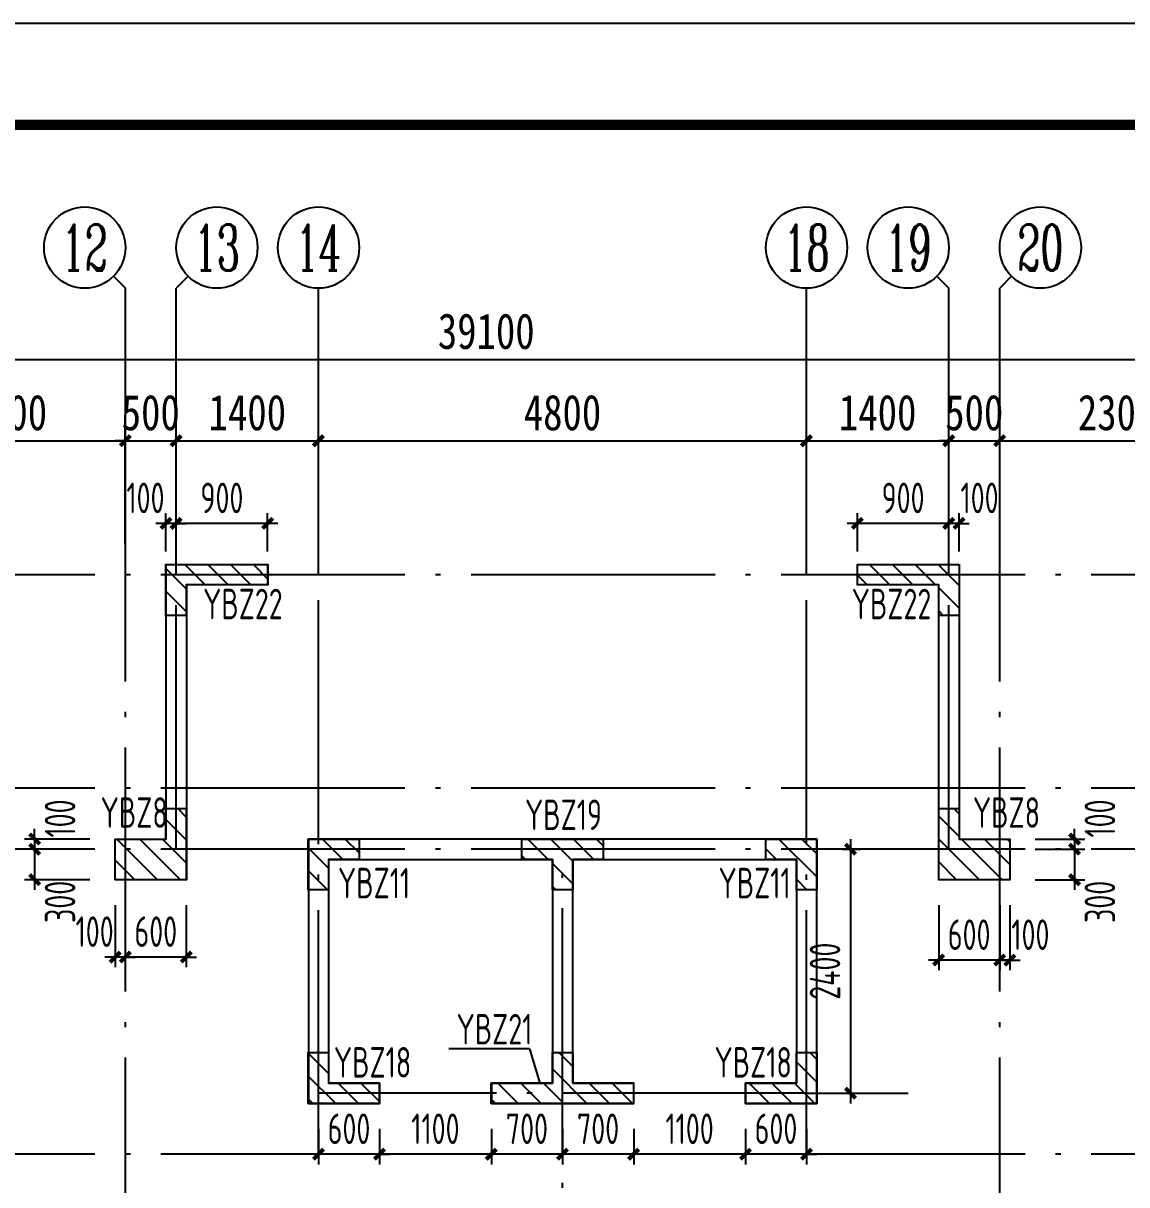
# Model space of a CAD drawing. Extents: x -144902 to 588294, y -160863 to 65494.
# Drawn here: x 2316 to 13170, y -27216 to -15791 of the extents above; entities that cross this region are included whole.
import ezdxf
from ezdxf.enums import TextEntityAlignment as Align

# ---------------------------------------------------------------- set-up
doc = ezdxf.new("R2010")
doc.units = 0
doc.header["$LTSCALE"] = 100
doc.linetypes.add('ACAD_ISO04W100', pattern=[30.5, 24, -3, 0.5, -3])
doc.layers.get('0').update_dxf_attribs({"linetype": 'CONTINUOUS'})
doc.layers.get('Defpoints').update_dxf_attribs({"linetype": 'CONTINUOUS'})
for name, color, linetype in [('1508', 2, 'CONTINUOUS'), ('AXIS', 3, 'CONTINUOUS'), ('AXIS_TEXT', 7, 'CONTINUOUS'), ('colu', 255, 'CONTINUOUS'), ('DIM', 3, 'CONTINUOUS'), ('DOTE', 253, 'ACAD_ISO04W100'), ('hatch1', 253, 'CONTINUOUS'), ('TEXT', 7, 'CONTINUOUS'), ('THIN', 7, 'CONTINUOUS'), ('tk', 7, 'CONTINUOUS'), ('砼墙', 3, 'CONTINUOUS')]:
    doc.layers.add(name, color=color, linetype=linetype)
doc.styles.add('_HZTXT', font='complex.shx', dxfattribs={"width": 0.7, "bigfont": 'tssdchn.shx'})
doc.styles.add('COMPLEX', font='COMPLEX')
doc.styles.add('DIM_FONT', font='SIMHEI.TTF', dxfattribs={"width": 0.8})
doc.styles.get("Standard").update_dxf_attribs({"font": 'tssdeng.shx', "width": 0.7, "bigfont": 'tssdchn.shx'})
doc.styles.add('TSSD_Dimension', font='Tssdeng.shx', dxfattribs={"width": 0.7, "bigfont": 'tssdchn.shx'})
doc.dimstyles.new('_TCH_ARCH&&100', dxfattribs={"dimtxt": 350, "dimasz": 100, "dimexe": 250, "dimexo": 300, "dimgap": 100, "dimtad": 1, "dimdec": 0, "dimzin": 0, "dimdsep": 46, "dimtxsty": 'DIM_FONT', "dimblk": 'ARCHTICK', "dimcen": 0.09, "dimclrt": 7, "dimazin": 2, "dimtfac": 1, "dimtdec": 0, "dimtix": 1, "dimtmove": 2, "dimatfit": 3, "dimfxl": 1, "dimtolj": 1, "dimtzin": 0, "dimarcsym": 0})
doc.dimstyles.new('TSSD_100_100', dxfattribs={"dimtxt": 300, "dimasz": 100, "dimexe": 100, "dimexo": 250, "dimgap": 100, "dimtad": 1, "dimdec": 0, "dimzin": 0, "dimdsep": 46, "dimtxsty": 'TSSD_Dimension', "dimblk": 'ARCHTICK', "dimcen": 0, "dimdle": 100, "dimclrt": 7, "dimadec": 0, "dimazin": 0, "dimtfac": 1, "dimtdec": 0, "dimtix": 1, "dimtmove": 2, "dimatfit": 3, "dimfxl": 1, "dimtolj": 1, "dimtzin": 0, "dimarcsym": 0})
pattern_1 = [(135, (18956.95, -13940.44), (112.2532, 112.2532), [])]

# ---------------------------------------------------------------- blocks, each defined once
blk = doc.blocks.new('A1tk')
at = {"layer": 'tk', "color": 5}
blk.add_lwpolyline([(0, 0), (0, 59400), (84100, 59400), (84100, 0)], close=True, dxfattribs=at)
at = {"layer": 'tk', "const_width": 100}
blk.add_lwpolyline([(2500, 1000), (83100, 1000), (83100, 58400), (2500, 58400)], close=True, dxfattribs=at)
blk = doc.blocks.new('_ArchTick')
at = {"color": 0, "linetype": 'ByBlock', "const_width": 0.4}
blk.add_lwpolyline([(-0.5, -0.5), (0.5, 0.5)], dxfattribs=at)
blk = doc.blocks.new('*D883')
at = {"layer": 'Defpoints', "color": 0}
for p in [(10120, -23915), (10120, -26315), (10452, -26315)]:
    blk.add_point(p, dxfattribs=at)
at = {"layer": 'DIM', "color": 0, "lineweight": -2}
for p, q in [((10452, -23815), (10452, -26415)), ((10370, -23915), (10552, -23915)), ((10370, -26315), (10552, -26315))]:
    blk.add_line(p, q, dxfattribs=at)
at = {"layer": 'DIM', "color": 0, "lineweight": -2, "xscale": 100, "yscale": 100, "zscale": 100}
for p, rotation in [((10452, -23915), 90), ((10452, -26315), 270)]:
    blk.add_blockref('_ArchTick', p, dxfattribs=dict(at, rotation=rotation))
at = {"layer": 'DIM', "color": 7, "insert": (10202, -25115), "char_height": 300, "attachment_point": 5, "rotation": 90, "style": 'TSSD_Dimension'}
blk.add_mtext('\\A1;2400', dxfattribs=at)
blk = doc.blocks.new('*D884')
at = {"layer": 'Defpoints', "color": 0}
for p in [(11920, -24215), (12020, -24215), (11920, -25006)]:
    blk.add_point(p, dxfattribs=at)
at = {"layer": 'DIM', "color": 0, "lineweight": -2}
for p, q in [((11920, -24465), (11920, -25106)), ((12020, -24465), (12020, -25106)), ((11920, -25006), (11820, -25006)), ((12020, -25006), (11920, -25006)), ((12020, -25006), (12120, -25006))]:
    blk.add_line(p, q, dxfattribs=at)
at = {"layer": 'DIM', "color": 0, "lineweight": -2, "xscale": 100, "yscale": 100, "zscale": 100}
blk.add_blockref('_ArchTick', (11920, -25006), dxfattribs=at)
at = {"layer": 'DIM', "color": 0, "lineweight": -2, "xscale": 100, "yscale": 100, "zscale": 100, "rotation": 180}
blk.add_blockref('_ArchTick', (12020, -25006), dxfattribs=at)
at = {"layer": 'DIM', "color": 7, "insert": (12222, -24756), "char_height": 300, "attachment_point": 5, "style": 'TSSD_Dimension'}
blk.add_mtext('\\A1;100', dxfattribs=at)
blk = doc.blocks.new('*D885')
at = {"layer": 'Defpoints', "color": 0}
for p in [(11320, -24215), (11920, -24215), (11320, -25006)]:
    blk.add_point(p, dxfattribs=at)
at = {"layer": 'DIM', "color": 0, "lineweight": -2}
for p, q in [((11320, -24465), (11320, -25106)), ((11920, -24465), (11920, -25106)), ((11320, -25006), (11220, -25006)), ((11920, -25006), (11320, -25006)), ((11920, -25006), (12020, -25006))]:
    blk.add_line(p, q, dxfattribs=at)
at = {"layer": 'DIM', "color": 0, "lineweight": -2, "xscale": 100, "yscale": 100, "zscale": 100}
blk.add_blockref('_ArchTick', (11320, -25006), dxfattribs=at)
at = {"layer": 'DIM', "color": 0, "lineweight": -2, "xscale": 100, "yscale": 100, "zscale": 100, "rotation": 180}
blk.add_blockref('_ArchTick', (11920, -25006), dxfattribs=at)
at = {"layer": 'DIM', "color": 7, "insert": (11620, -24756), "char_height": 300, "attachment_point": 5, "style": 'TSSD_Dimension'}
blk.add_mtext('\\A1;600', dxfattribs=at)
blk = doc.blocks.new('*D886')
at = {"layer": 'Defpoints', "color": 0}
for p in [(11420, -20710), (11420, -21236), (11520, -21236)]:
    blk.add_point(p, dxfattribs=at)
at = {"layer": 'DIM', "color": 0, "lineweight": -2}
for p, q in [((11420, -20986), (11420, -20610)), ((11520, -20986), (11520, -20610)), ((11420, -20710), (11320, -20710)), ((11520, -20710), (11420, -20710)), ((11520, -20710), (11620, -20710))]:
    blk.add_line(p, q, dxfattribs=at)
at = {"layer": 'DIM', "color": 0, "lineweight": -2, "xscale": 100, "yscale": 100, "zscale": 100}
blk.add_blockref('_ArchTick', (11420, -20710), dxfattribs=at)
at = {"layer": 'DIM', "color": 0, "lineweight": -2, "xscale": 100, "yscale": 100, "zscale": 100, "rotation": 180}
blk.add_blockref('_ArchTick', (11520, -20710), dxfattribs=at)
at = {"layer": 'DIM', "color": 7, "insert": (11722, -20460), "char_height": 300, "attachment_point": 5, "style": 'TSSD_Dimension'}
blk.add_mtext('\\A1;100', dxfattribs=at)
blk = doc.blocks.new('*D887')
at = {"layer": 'Defpoints', "color": 0}
for p in [(10520, -20710), (10520, -21236), (11420, -21236)]:
    blk.add_point(p, dxfattribs=at)
at = {"layer": 'DIM', "color": 0, "lineweight": -2}
for p, q in [((10520, -20986), (10520, -20610)), ((11420, -20986), (11420, -20610)), ((11520, -20710), (10420, -20710))]:
    blk.add_line(p, q, dxfattribs=at)
at = {"layer": 'DIM', "color": 0, "lineweight": -2, "xscale": 100, "yscale": 100, "zscale": 100, "rotation": 180}
blk.add_blockref('_ArchTick', (10520, -20710), dxfattribs=at)
at = {"layer": 'DIM', "color": 0, "lineweight": -2, "xscale": 100, "yscale": 100, "zscale": 100}
blk.add_blockref('_ArchTick', (11420, -20710), dxfattribs=at)
at = {"layer": 'DIM', "color": 7, "insert": (10970, -20460), "char_height": 300, "attachment_point": 5, "style": 'TSSD_Dimension'}
blk.add_mtext('\\A1;900', dxfattribs=at)
blk = doc.blocks.new('*D888')
at = {"layer": 'Defpoints', "color": 0}
for p in [(12020, -23815), (12020, -23915), (12656, -23915)]:
    blk.add_point(p, dxfattribs=at)
at = {"layer": 'DIM', "color": 0, "lineweight": -2}
for p, q in [((12656, -23815), (12656, -23715)), ((12270, -23815), (12756, -23815)), ((12656, -23815), (12656, -23915)), ((12270, -23915), (12756, -23915)), ((12656, -23915), (12656, -24015))]:
    blk.add_line(p, q, dxfattribs=at)
at = {"layer": 'DIM', "color": 0, "lineweight": -2, "xscale": 100, "yscale": 100, "zscale": 100}
for p, rotation in [((12656, -23815), 270), ((12656, -23915), 90)]:
    blk.add_blockref('_ArchTick', p, dxfattribs=dict(at, rotation=rotation))
at = {"layer": 'DIM', "color": 7, "insert": (12906, -23613), "char_height": 300, "attachment_point": 5, "rotation": 90, "style": 'TSSD_Dimension'}
blk.add_mtext('\\A1;100', dxfattribs=at)
blk = doc.blocks.new('*D889')
at = {"layer": 'Defpoints', "color": 0}
for p in [(12020, -23915), (12020, -24215), (12656, -24215)]:
    blk.add_point(p, dxfattribs=at)
at = {"layer": 'DIM', "color": 0, "lineweight": -2}
for p, q in [((12656, -23815), (12656, -24315)), ((12270, -23915), (12756, -23915)), ((12270, -24215), (12756, -24215))]:
    blk.add_line(p, q, dxfattribs=at)
at = {"layer": 'DIM', "color": 0, "lineweight": -2, "xscale": 100, "yscale": 100, "zscale": 100}
for p, rotation in [((12656, -23915), 90), ((12656, -24215), 270)]:
    blk.add_blockref('_ArchTick', p, dxfattribs=dict(at, rotation=rotation))
at = {"layer": 'DIM', "color": 7, "insert": (12906, -24433), "char_height": 300, "attachment_point": 5, "rotation": 90, "style": 'TSSD_Dimension'}
blk.add_mtext('\\A1;300', dxfattribs=at)
blk = doc.blocks.new('*D890')
at = {"layer": 'Defpoints', "color": 0}
for p in [(3820, -20710), (3820, -21236), (4720, -21236)]:
    blk.add_point(p, dxfattribs=at)
at = {"layer": 'DIM', "color": 0, "lineweight": -2}
for p, q in [((3820, -20986), (3820, -20610)), ((4720, -20986), (4720, -20610)), ((4820, -20710), (3720, -20710))]:
    blk.add_line(p, q, dxfattribs=at)
at = {"layer": 'DIM', "color": 0, "lineweight": -2, "xscale": 100, "yscale": 100, "zscale": 100, "rotation": 180}
blk.add_blockref('_ArchTick', (3820, -20710), dxfattribs=at)
at = {"layer": 'DIM', "color": 0, "lineweight": -2, "xscale": 100, "yscale": 100, "zscale": 100}
blk.add_blockref('_ArchTick', (4720, -20710), dxfattribs=at)
at = {"layer": 'DIM', "color": 7, "insert": (4270, -20460), "char_height": 300, "attachment_point": 5, "style": 'TSSD_Dimension'}
blk.add_mtext('\\A1;900', dxfattribs=at)
blk = doc.blocks.new('*D891')
at = {"layer": 'Defpoints', "color": 0}
for p in [(3720, -20710), (3720, -21236), (3820, -21236)]:
    blk.add_point(p, dxfattribs=at)
at = {"layer": 'DIM', "color": 0, "lineweight": -2}
for p, q in [((3720, -20986), (3720, -20610)), ((3820, -20986), (3820, -20610)), ((3720, -20710), (3620, -20710)), ((3820, -20710), (3720, -20710)), ((3820, -20710), (3920, -20710))]:
    blk.add_line(p, q, dxfattribs=at)
at = {"layer": 'DIM', "color": 0, "lineweight": -2, "xscale": 100, "yscale": 100, "zscale": 100}
blk.add_blockref('_ArchTick', (3720, -20710), dxfattribs=at)
at = {"layer": 'DIM', "color": 0, "lineweight": -2, "xscale": 100, "yscale": 100, "zscale": 100, "rotation": 180}
blk.add_blockref('_ArchTick', (3820, -20710), dxfattribs=at)
at = {"layer": 'DIM', "color": 7, "insert": (3518, -20460), "char_height": 300, "attachment_point": 5, "style": 'TSSD_Dimension'}
blk.add_mtext('\\A1;100', dxfattribs=at)
blk = doc.blocks.new('*D892')
at = {"layer": 'Defpoints', "color": 0}
for p in [(3220, -23815), (2428, -23915), (3220, -23915)]:
    blk.add_point(p, dxfattribs=at)
at = {"layer": 'DIM', "color": 0, "lineweight": -2}
for p, q in [((2428, -23815), (2428, -23715)), ((2970, -23815), (2328, -23815)), ((2428, -23815), (2428, -23915)), ((2970, -23915), (2328, -23915)), ((2428, -23915), (2428, -24015))]:
    blk.add_line(p, q, dxfattribs=at)
at = {"layer": 'DIM', "color": 0, "lineweight": -2, "xscale": 100, "yscale": 100, "zscale": 100}
for p, rotation in [((2428, -23815), 270), ((2428, -23915), 90)]:
    blk.add_blockref('_ArchTick', p, dxfattribs=dict(at, rotation=rotation))
at = {"layer": 'DIM', "color": 7, "insert": (2678, -23613), "char_height": 300, "attachment_point": 5, "rotation": 90, "style": 'TSSD_Dimension'}
blk.add_mtext('\\A1;100', dxfattribs=at)
blk = doc.blocks.new('*D893')
at = {"layer": 'Defpoints', "color": 0}
for p in [(3220, -23915), (2428, -24215), (3220, -24215)]:
    blk.add_point(p, dxfattribs=at)
at = {"layer": 'DIM', "color": 0, "lineweight": -2}
for p, q in [((2428, -23815), (2428, -24315)), ((2970, -23915), (2328, -23915)), ((2970, -24215), (2328, -24215))]:
    blk.add_line(p, q, dxfattribs=at)
at = {"layer": 'DIM', "color": 0, "lineweight": -2, "xscale": 100, "yscale": 100, "zscale": 100}
for p, rotation in [((2428, -23915), 90), ((2428, -24215), 270)]:
    blk.add_blockref('_ArchTick', p, dxfattribs=dict(at, rotation=rotation))
at = {"layer": 'DIM', "color": 7, "insert": (2678, -24433), "char_height": 300, "attachment_point": 5, "rotation": 90, "style": 'TSSD_Dimension'}
blk.add_mtext('\\A1;300', dxfattribs=at)
blk = doc.blocks.new('*D894')
at = {"layer": 'Defpoints', "color": 0}
for p in [(3320, -24215), (3920, -24215), (3320, -24976)]:
    blk.add_point(p, dxfattribs=at)
at = {"layer": 'DIM', "color": 0, "lineweight": -2}
for p, q in [((3320, -24465), (3320, -25076)), ((3920, -24465), (3920, -25076)), ((3320, -24976), (3220, -24976)), ((3920, -24976), (3320, -24976)), ((3920, -24976), (4020, -24976))]:
    blk.add_line(p, q, dxfattribs=at)
at = {"layer": 'DIM', "color": 0, "lineweight": -2, "xscale": 100, "yscale": 100, "zscale": 100}
blk.add_blockref('_ArchTick', (3320, -24976), dxfattribs=at)
at = {"layer": 'DIM', "color": 0, "lineweight": -2, "xscale": 100, "yscale": 100, "zscale": 100, "rotation": 180}
blk.add_blockref('_ArchTick', (3920, -24976), dxfattribs=at)
at = {"layer": 'DIM', "color": 7, "insert": (3620, -24726), "char_height": 300, "attachment_point": 5, "style": 'TSSD_Dimension'}
blk.add_mtext('\\A1;600', dxfattribs=at)
blk = doc.blocks.new('*D895')
at = {"layer": 'Defpoints', "color": 0}
for p in [(3220, -24215), (3320, -24215), (3220, -24976)]:
    blk.add_point(p, dxfattribs=at)
at = {"layer": 'DIM', "color": 0, "lineweight": -2}
for p, q in [((3220, -24465), (3220, -25076)), ((3320, -24465), (3320, -25076)), ((3220, -24976), (3120, -24976)), ((3320, -24976), (3220, -24976)), ((3320, -24976), (3420, -24976))]:
    blk.add_line(p, q, dxfattribs=at)
at = {"layer": 'DIM', "color": 0, "lineweight": -2, "xscale": 100, "yscale": 100, "zscale": 100}
blk.add_blockref('_ArchTick', (3220, -24976), dxfattribs=at)
at = {"layer": 'DIM', "color": 0, "lineweight": -2, "xscale": 100, "yscale": 100, "zscale": 100, "rotation": 180}
blk.add_blockref('_ArchTick', (3320, -24976), dxfattribs=at)
at = {"layer": 'DIM', "color": 7, "insert": (3018, -24726), "char_height": 300, "attachment_point": 5, "style": 'TSSD_Dimension'}
blk.add_mtext('\\A1;100', dxfattribs=at)
blk = doc.blocks.new('*D896')
at = {"layer": 'Defpoints', "color": 0}
for p in [(9420, -26415), (10020, -26415), (9420, -26915)]:
    blk.add_point(p, dxfattribs=at)
at = {"layer": 'DIM', "color": 0, "lineweight": -2}
for p, q in [((9420, -26665), (9420, -27015)), ((10020, -26665), (10020, -27015)), ((9420, -26915), (9320, -26915)), ((10020, -26915), (9420, -26915)), ((10020, -26915), (10120, -26915))]:
    blk.add_line(p, q, dxfattribs=at)
at = {"layer": 'DIM', "color": 0, "lineweight": -2, "xscale": 100, "yscale": 100, "zscale": 100}
blk.add_blockref('_ArchTick', (9420, -26915), dxfattribs=at)
at = {"layer": 'DIM', "color": 0, "lineweight": -2, "xscale": 100, "yscale": 100, "zscale": 100, "rotation": 180}
blk.add_blockref('_ArchTick', (10020, -26915), dxfattribs=at)
at = {"layer": 'DIM', "color": 7, "insert": (9720, -26665), "char_height": 300, "attachment_point": 5, "style": 'TSSD_Dimension'}
blk.add_mtext('\\A1;600', dxfattribs=at)
blk = doc.blocks.new('*D897')
at = {"layer": 'Defpoints', "color": 0}
for p in [(8320, -26415), (9420, -26415), (8320, -26915)]:
    blk.add_point(p, dxfattribs=at)
at = {"layer": 'DIM', "color": 0, "lineweight": -2}
for p, q in [((8320, -26665), (8320, -27015)), ((9420, -26665), (9420, -27015)), ((9520, -26915), (8220, -26915))]:
    blk.add_line(p, q, dxfattribs=at)
at = {"layer": 'DIM', "color": 0, "lineweight": -2, "xscale": 100, "yscale": 100, "zscale": 100, "rotation": 180}
blk.add_blockref('_ArchTick', (8320, -26915), dxfattribs=at)
at = {"layer": 'DIM', "color": 0, "lineweight": -2, "xscale": 100, "yscale": 100, "zscale": 100}
blk.add_blockref('_ArchTick', (9420, -26915), dxfattribs=at)
at = {"layer": 'DIM', "color": 7, "insert": (8870, -26665), "char_height": 300, "attachment_point": 5, "style": 'TSSD_Dimension'}
blk.add_mtext('\\A1;1100', dxfattribs=at)
blk = doc.blocks.new('*D898')
at = {"layer": 'Defpoints', "color": 0}
for p in [(7620, -26415), (8320, -26415), (7620, -26915)]:
    blk.add_point(p, dxfattribs=at)
at = {"layer": 'DIM', "color": 0, "lineweight": -2}
for p, q in [((7620, -26665), (7620, -27015)), ((8320, -26665), (8320, -27015)), ((8420, -26915), (7520, -26915))]:
    blk.add_line(p, q, dxfattribs=at)
at = {"layer": 'DIM', "color": 0, "lineweight": -2, "xscale": 100, "yscale": 100, "zscale": 100, "rotation": 180}
blk.add_blockref('_ArchTick', (7620, -26915), dxfattribs=at)
at = {"layer": 'DIM', "color": 0, "lineweight": -2, "xscale": 100, "yscale": 100, "zscale": 100}
blk.add_blockref('_ArchTick', (8320, -26915), dxfattribs=at)
at = {"layer": 'DIM', "color": 7, "insert": (7970, -26665), "char_height": 300, "attachment_point": 5, "style": 'TSSD_Dimension'}
blk.add_mtext('\\A1;700', dxfattribs=at)
blk = doc.blocks.new('*D899')
at = {"layer": 'Defpoints', "color": 0}
for p in [(6920, -26415), (7620, -26415), (6920, -26915)]:
    blk.add_point(p, dxfattribs=at)
at = {"layer": 'DIM', "color": 0, "lineweight": -2}
for p, q in [((6920, -26665), (6920, -27015)), ((7620, -26665), (7620, -27015)), ((7720, -26915), (6820, -26915))]:
    blk.add_line(p, q, dxfattribs=at)
at = {"layer": 'DIM', "color": 0, "lineweight": -2, "xscale": 100, "yscale": 100, "zscale": 100, "rotation": 180}
blk.add_blockref('_ArchTick', (6920, -26915), dxfattribs=at)
at = {"layer": 'DIM', "color": 0, "lineweight": -2, "xscale": 100, "yscale": 100, "zscale": 100}
blk.add_blockref('_ArchTick', (7620, -26915), dxfattribs=at)
at = {"layer": 'DIM', "color": 7, "insert": (7270, -26665), "char_height": 300, "attachment_point": 5, "style": 'TSSD_Dimension'}
blk.add_mtext('\\A1;700', dxfattribs=at)
blk = doc.blocks.new('*D900')
at = {"layer": 'Defpoints', "color": 0}
for p in [(5820, -26415, 0), (6920, -26415), (5820, -26915)]:
    blk.add_point(p, dxfattribs=at)
at = {"layer": 'DIM', "color": 0, "lineweight": -2}
for p, q in [((5820, -26665), (5820, -27015)), ((6920, -26665), (6920, -27015)), ((7020, -26915), (5720, -26915))]:
    blk.add_line(p, q, dxfattribs=at)
at = {"layer": 'DIM', "color": 0, "lineweight": -2, "xscale": 100, "yscale": 100, "zscale": 100, "rotation": 180}
blk.add_blockref('_ArchTick', (5820, -26915), dxfattribs=at)
at = {"layer": 'DIM', "color": 0, "lineweight": -2, "xscale": 100, "yscale": 100, "zscale": 100}
blk.add_blockref('_ArchTick', (6920, -26915), dxfattribs=at)
at = {"layer": 'DIM', "color": 7, "insert": (6370, -26665), "char_height": 300, "attachment_point": 5, "style": 'TSSD_Dimension'}
blk.add_mtext('\\A1;1100', dxfattribs=at)
blk = doc.blocks.new('*D901')
at = {"layer": 'Defpoints', "color": 0}
for p in [(5220, -26415), (5820, -26415, 0), (5220, -26915)]:
    blk.add_point(p, dxfattribs=at)
at = {"layer": 'DIM', "color": 0, "lineweight": -2}
for p, q in [((5220, -26665), (5220, -27015)), ((5820, -26665), (5820, -27015)), ((5220, -26915), (5120, -26915)), ((5820, -26915), (5220, -26915)), ((5820, -26915), (5920, -26915))]:
    blk.add_line(p, q, dxfattribs=at)
at = {"layer": 'DIM', "color": 0, "lineweight": -2, "xscale": 100, "yscale": 100, "zscale": 100}
blk.add_blockref('_ArchTick', (5220, -26915), dxfattribs=at)
at = {"layer": 'DIM', "color": 0, "lineweight": -2, "xscale": 100, "yscale": 100, "zscale": 100, "rotation": 180}
blk.add_blockref('_ArchTick', (5820, -26915), dxfattribs=at)
at = {"layer": 'DIM', "color": 7, "insert": (5520, -26665), "char_height": 300, "attachment_point": 5, "style": 'TSSD_Dimension'}
blk.add_mtext('\\A1;600', dxfattribs=at)
blk = doc.blocks.new('*D931')
at = {"layer": 'AXIS', "color": 0, "lineweight": -2}
for p, q in [((11920, -20915), (11920, -19647)), ((14220, -20915), (14220, -19647)), ((11920, -19897), (14220, -19897))]:
    blk.add_line(p, q, dxfattribs=at)
at = {"layer": 'Defpoints', "color": 0}
for p in [(14220, -19897), (11920, -21215), (14220, -21215)]:
    blk.add_point(p, dxfattribs=at)
at = {"layer": 'AXIS', "color": 0, "lineweight": -2, "xscale": 100, "yscale": 100, "zscale": 100, "rotation": 180}
blk.add_blockref('_ArchTick', (11920, -19897), dxfattribs=at)
at = {"layer": 'AXIS', "color": 0, "lineweight": -2, "xscale": 100, "yscale": 100, "zscale": 100}
blk.add_blockref('_ArchTick', (14220, -19897), dxfattribs=at)
at = {"layer": 'AXIS', "color": 7, "insert": (13070, -19622), "char_height": 350, "attachment_point": 5, "style": 'DIM_FONT'}
blk.add_mtext('\\A1;2300', dxfattribs=at)
blk = doc.blocks.new('*D932')
at = {"layer": 'AXIS', "color": 0, "lineweight": -2}
for p, q in [((11420, -20915), (11420, -19647)), ((11920, -20915), (11920, -19647)), ((11420, -19897), (11320, -19897)), ((11420, -19897), (11920, -19897)), ((11920, -19897), (12020, -19897))]:
    blk.add_line(p, q, dxfattribs=at)
at = {"layer": 'Defpoints', "color": 0}
for p in [(11920, -19897), (11420, -21215), (11920, -21215)]:
    blk.add_point(p, dxfattribs=at)
at = {"layer": 'AXIS', "color": 0, "lineweight": -2, "xscale": 100, "yscale": 100, "zscale": 100}
blk.add_blockref('_ArchTick', (11420, -19897), dxfattribs=at)
at = {"layer": 'AXIS', "color": 0, "lineweight": -2, "xscale": 100, "yscale": 100, "zscale": 100, "rotation": 180}
blk.add_blockref('_ArchTick', (11920, -19897), dxfattribs=at)
at = {"layer": 'AXIS', "color": 7, "insert": (11670, -19622), "char_height": 350, "attachment_point": 5, "style": 'DIM_FONT'}
blk.add_mtext('\\A1;500', dxfattribs=at)
blk = doc.blocks.new('*D933')
at = {"layer": 'AXIS', "color": 0, "lineweight": -2}
for p, q in [((10020, -20915), (10020, -19647)), ((11420, -20915), (11420, -19647)), ((10020, -19897), (11420, -19897))]:
    blk.add_line(p, q, dxfattribs=at)
at = {"layer": 'Defpoints', "color": 0}
for p in [(11420, -19897), (10020, -21215), (11420, -21215)]:
    blk.add_point(p, dxfattribs=at)
at = {"layer": 'AXIS', "color": 0, "lineweight": -2, "xscale": 100, "yscale": 100, "zscale": 100, "rotation": 180}
blk.add_blockref('_ArchTick', (10020, -19897), dxfattribs=at)
at = {"layer": 'AXIS', "color": 0, "lineweight": -2, "xscale": 100, "yscale": 100, "zscale": 100}
blk.add_blockref('_ArchTick', (11420, -19897), dxfattribs=at)
at = {"layer": 'AXIS', "color": 7, "insert": (10720, -19622), "char_height": 350, "attachment_point": 5, "style": 'DIM_FONT'}
blk.add_mtext('\\A1;1400', dxfattribs=at)
blk = doc.blocks.new('*D934')
at = {"layer": 'AXIS', "color": 0, "lineweight": -2}
for p, q in [((5220, -20915), (5220, -19647)), ((10020, -20915), (10020, -19647)), ((5220, -19897), (10020, -19897))]:
    blk.add_line(p, q, dxfattribs=at)
at = {"layer": 'Defpoints', "color": 0}
for p in [(10020, -19897), (5220, -21215), (10020, -21215)]:
    blk.add_point(p, dxfattribs=at)
at = {"layer": 'AXIS', "color": 0, "lineweight": -2, "xscale": 100, "yscale": 100, "zscale": 100, "rotation": 180}
blk.add_blockref('_ArchTick', (5220, -19897), dxfattribs=at)
at = {"layer": 'AXIS', "color": 0, "lineweight": -2, "xscale": 100, "yscale": 100, "zscale": 100}
blk.add_blockref('_ArchTick', (10020, -19897), dxfattribs=at)
at = {"layer": 'AXIS', "color": 7, "insert": (7620, -19622), "char_height": 350, "attachment_point": 5, "style": 'DIM_FONT'}
blk.add_mtext('\\A1;4800', dxfattribs=at)
blk = doc.blocks.new('*D935')
at = {"layer": 'AXIS', "color": 0, "lineweight": -2}
for p, q in [((3820, -20915), (3820, -19647)), ((5220, -20915), (5220, -19647)), ((3820, -19897), (5220, -19897))]:
    blk.add_line(p, q, dxfattribs=at)
at = {"layer": 'Defpoints', "color": 0}
for p in [(5220, -19897), (3820, -21215), (5220, -21215)]:
    blk.add_point(p, dxfattribs=at)
at = {"layer": 'AXIS', "color": 0, "lineweight": -2, "xscale": 100, "yscale": 100, "zscale": 100, "rotation": 180}
blk.add_blockref('_ArchTick', (3820, -19897), dxfattribs=at)
at = {"layer": 'AXIS', "color": 0, "lineweight": -2, "xscale": 100, "yscale": 100, "zscale": 100}
blk.add_blockref('_ArchTick', (5220, -19897), dxfattribs=at)
at = {"layer": 'AXIS', "color": 7, "insert": (4520, -19622), "char_height": 350, "attachment_point": 5, "style": 'DIM_FONT'}
blk.add_mtext('\\A1;1400', dxfattribs=at)
blk = doc.blocks.new('*D936')
at = {"layer": 'AXIS', "color": 0, "lineweight": -2}
for p, q in [((3320, -20915), (3320, -19647)), ((3820, -20915), (3820, -19647)), ((3320, -19897), (3220, -19897)), ((3320, -19897), (3820, -19897)), ((3820, -19897), (3920, -19897))]:
    blk.add_line(p, q, dxfattribs=at)
at = {"layer": 'Defpoints', "color": 0}
for p in [(3820, -19897), (3320, -21215), (3820, -21215)]:
    blk.add_point(p, dxfattribs=at)
at = {"layer": 'AXIS', "color": 0, "lineweight": -2, "xscale": 100, "yscale": 100, "zscale": 100}
blk.add_blockref('_ArchTick', (3320, -19897), dxfattribs=at)
at = {"layer": 'AXIS', "color": 0, "lineweight": -2, "xscale": 100, "yscale": 100, "zscale": 100, "rotation": 180}
blk.add_blockref('_ArchTick', (3820, -19897), dxfattribs=at)
at = {"layer": 'AXIS', "color": 7, "insert": (3570, -19622), "char_height": 350, "attachment_point": 5, "style": 'DIM_FONT'}
blk.add_mtext('\\A1;500', dxfattribs=at)
blk = doc.blocks.new('*D937')
at = {"layer": 'AXIS', "color": 0, "lineweight": -2}
for p, q in [((1020, -20915), (1020, -19647)), ((3320, -20915), (3320, -19647)), ((1020, -19897), (3320, -19897))]:
    blk.add_line(p, q, dxfattribs=at)
at = {"layer": 'Defpoints', "color": 0}
for p in [(3320, -19897), (1020, -21215), (3320, -21215)]:
    blk.add_point(p, dxfattribs=at)
at = {"layer": 'AXIS', "color": 0, "lineweight": -2, "xscale": 100, "yscale": 100, "zscale": 100, "rotation": 180}
blk.add_blockref('_ArchTick', (1020, -19897), dxfattribs=at)
at = {"layer": 'AXIS', "color": 0, "lineweight": -2, "xscale": 100, "yscale": 100, "zscale": 100}
blk.add_blockref('_ArchTick', (3320, -19897), dxfattribs=at)
at = {"layer": 'AXIS', "color": 7, "insert": (2170, -19622), "char_height": 350, "attachment_point": 5, "style": 'DIM_FONT'}
blk.add_mtext('\\A1;2300', dxfattribs=at)
blk = doc.blocks.new('*D945')
at = {"layer": 'AXIS', "color": 0, "lineweight": -2}
for p, q in [((-12680, -20915), (-12680, -18847)), ((26420, -20915), (26420, -18847)), ((-12680, -19097), (26420, -19097))]:
    blk.add_line(p, q, dxfattribs=at)
at = {"layer": 'Defpoints', "color": 0}
for p in [(26420, -19097), (-12680, -21215), (26420, -21215)]:
    blk.add_point(p, dxfattribs=at)
at = {"layer": 'AXIS', "color": 0, "lineweight": -2, "xscale": 100, "yscale": 100, "zscale": 100, "rotation": 180}
blk.add_blockref('_ArchTick', (-12680, -19097), dxfattribs=at)
at = {"layer": 'AXIS', "color": 0, "lineweight": -2, "xscale": 100, "yscale": 100, "zscale": 100}
blk.add_blockref('_ArchTick', (26420, -19097), dxfattribs=at)
at = {"layer": 'AXIS', "color": 7, "insert": (6870, -18822), "char_height": 350, "attachment_point": 5, "style": 'DIM_FONT'}
blk.add_mtext('\\A1;39100', dxfattribs=at)
blk = doc.blocks.new('_AXISO')
blk.add_circle((0, 0), 0.5)
at = {"layer": 'AXIS_TEXT', "style": 'COMPLEX', "width": 1.041667}
blk.add_attdef('A', text='', height=0.56, dxfattribs=at).set_placement((-0.25, -0.28), (0.25, -0.28), align=Align.FIT)

msp = doc.modelspace()

# ---------------------------------------------------------------- hatches: boundary and pattern name
at = {"layer": 'hatch1'}
h = msp.add_hatch(dxfattribs=at)
h.set_pattern_fill('ANSI31', color=256, scale=50, style=0)
h.set_pattern_definition(pattern_1)
h.paths.add_polyline_path([(4719.951, -21115.115), (4719.944, -21315.115), (3919.947, -21315.083), (3919.947, -21615.083), (3719.947, -21615.083), (3719.947, -21115.074)])
h = msp.add_hatch(dxfattribs=at)
h.set_pattern_fill('ANSI31', color=256, scale=50, style=0)
h.set_pattern_definition(pattern_1)
h.paths.add_polyline_path([(11519.957, -21115.159), (11519.957, -21615.159), (11319.957, -21615.159), (11319.957, -21315.157), (10519.957, -21315.152), (10519.957, -21115.152)])
h = msp.add_hatch(dxfattribs=at)
h.set_pattern_fill('ANSI31', color=256, scale=50, style=0)
h.set_pattern_definition(pattern_1)
h.paths.add_polyline_path([(3919.947, -23514.93), (3919.947, -24214.93), (3219.948, -24214.93), (3219.948, -23814.93), (3719.947, -23814.93), (3719.947, -23514.93)])
h = msp.add_hatch(dxfattribs=at)
h.set_pattern_fill('ANSI31', color=256, scale=50, style=0)
h.set_pattern_definition(pattern_1)
h.paths.add_polyline_path([(12019.957, -23814.928), (12019.957, -24214.928), (11319.957, -24214.928), (11319.957, -23514.928), (11519.957, -23514.928), (11519.957, -23814.928)])
h = msp.add_hatch(dxfattribs=at)
h.set_pattern_fill('ANSI31', color=256, scale=50, style=0)
h.set_pattern_definition(pattern_1)
h.paths.add_polyline_path([(5619.988, -23815.292), (5619.976, -24014.939), (5319.983, -24014.912), (5319.983, -24314.912), (5119.983, -24314.912), (5119.983, -23815.281)])
h = msp.add_hatch(dxfattribs=at)
h.set_pattern_fill('ANSI31', color=256, scale=50, style=0)
h.set_pattern_definition(pattern_1)
h.paths.add_polyline_path([(8020.06, -24015.085), (7720.041, -24015.113), (7720.041, -24315.132), (7520.041, -24315.132), (7520.041, -24015.113), (7220.023, -24015.086), (7220.034, -23815.327), (8020.053, -23815.345)])
h = msp.add_hatch(dxfattribs=at)
h.set_pattern_fill('ANSI31', color=256, scale=50, style=0)
h.set_pattern_definition(pattern_1)
h.paths.add_polyline_path([(10119.956, -23815.391), (10119.956, -24314.904), (9919.959, -24314.904), (9919.959, -24014.904), (9619.971, -24014.933), (9619.963, -23815.38)])
h = msp.add_hatch(dxfattribs=at)
h.set_pattern_fill('ANSI31', color=256, scale=50, style=0)
h.set_pattern_definition(pattern_1)
h.paths.add_polyline_path([(5819.957, -26214.924), (5819.957, -26414.924), (5119.983, -26414.921), (5119.983, -25914.921), (5319.983, -25914.921), (5319.983, -26214.922)])
h = msp.add_hatch(dxfattribs=at)
h.set_pattern_fill('ANSI31', color=256, scale=50, style=0)
h.set_pattern_definition(pattern_1)
h.paths.add_polyline_path([(8319.957, -26214.923), (8319.957, -26414.923), (6919.957, -26414.924), (6919.957, -26214.924), (7520.041, -26214.924), (7520.041, -25914.923), (7720.041, -25914.923), (7720.041, -26214.924)])
h = msp.add_hatch(dxfattribs=at)
h.set_pattern_fill('ANSI31', color=256, scale=50, style=0)
h.set_pattern_definition(pattern_1)
h.paths.add_polyline_path([(10119.956, -25914.924), (10119.956, -26414.924), (9419.957, -26414.924), (9419.957, -26214.924), (9919.959, -26214.924), (9919.959, -25914.924)])

# ---------------------------------------------------------------- linework, layer by layer
at = {"layer": 'AXIS'}
for p, q in [((3202.949, -18279.947, 0), (3320.107, -18397.104, 0)), ((3937.264, -18279.947, 0), (3820.107, -18397.104, 0)), ((11302.949, -18279.947, 0), (11420.107, -18397.104, 0)), ((12037.264, -18279.947, 0), (11920.107, -18397.104, 0)), ((3320.107, -21214.757), (3320.107, -18397.104, 0)), ((3820.107, -21214.757), (3820.107, -18397.104, 0)), ((5220.107, -21214.757), (5220.107, -18397.104, 0)), ((10020.107, -21214.757), (10020.107, -18397.104, 0)), ((11420.107, -21214.757), (11420.107, -18397.104, 0)), ((11920.107, -21214.757), (11920.107, -18397.104, 0)), ((10020.107, -26314.757), (11020.107, -26314.757))]:
    msp.add_line(p, q, dxfattribs=at)
at = {"layer": 'colu', "color": 1, "elevation": 0}
for points in [[(4719.951, -21115.115), (4719.944, -21315.115), (3919.947, -21315.083), (3919.947, -21615.083), (3719.947, -21615.083), (3719.947, -21115.074), (4719.951, -21115.115)], [(11519.957, -21115.159), (11519.957, -21615.159), (11319.957, -21615.159), (11319.957, -21315.157), (10519.957, -21315.152), (10519.957, -21115.152), (11519.957, -21115.159)], [(3919.947, -23514.93), (3919.947, -24214.93), (3219.948, -24214.93), (3219.948, -23814.93), (3719.947, -23814.93), (3719.947, -23514.93), (3919.947, -23514.93)], [(12019.957, -23814.928), (12019.957, -24214.928), (11319.957, -24214.928), (11319.957, -23514.928), (11519.957, -23514.928), (11519.957, -23814.928), (12019.957, -23814.928)], [(5619.988, -23815.292), (5619.976, -24014.939), (5319.983, -24014.912), (5319.983, -24314.912), (5119.983, -24314.912), (5119.983, -23815.281), (5619.988, -23815.292)], [(8020.06, -24015.085), (7720.041, -24015.113), (7720.041, -24315.132), (7520.041, -24315.132), (7520.041, -24015.113), (7220.023, -24015.086), (7220.034, -23815.327), (8020.053, -23815.345), (8020.06, -24015.085)], [(10119.956, -23815.391), (10119.956, -24314.904), (9919.959, -24314.904), (9919.959, -24014.904), (9619.971, -24014.933), (9619.963, -23815.38), (10119.956, -23815.391)], [(5819.957, -26214.924), (5819.957, -26414.924), (5119.983, -26414.921), (5119.983, -25914.921), (5319.983, -25914.921), (5319.983, -26214.922), (5819.957, -26214.924)], [(8319.957, -26214.923), (8319.957, -26414.923), (6919.957, -26414.924), (6919.957, -26214.924), (7520.041, -26214.924), (7520.041, -25914.923), (7720.041, -25914.923), (7720.041, -26214.924), (8319.957, -26214.923)], [(10119.956, -25914.924), (10119.956, -26414.924), (9419.957, -26414.924), (9419.957, -26214.924), (9919.959, -26214.924), (9919.959, -25914.924), (10119.956, -25914.924)]]:
    msp.add_lwpolyline(points, dxfattribs=at)
at = {"layer": 'DOTE'}
for p, q in [((3320.107, -31414.757), (3320.107, -20214.757)), ((3820.107, -23914.757), (3820.107, -20214.757)), ((5220.107, -26914.757), (5220.107, -20214.757)), ((10020.107, -26914.757), (10020.107, -20214.757)), ((11420.107, -23914.757), (11420.107, -20214.757)), ((11920.107, -31414.757), (11920.107, -20214.757)), ((27420.107, -21214.757), (-13679.893, -21214.757)), ((27420.107, -23314.757), (-13679.893, -23314.757)), ((27420.107, -23914.757), (-8079.893, -23914.757)), ((7620.107, -39096.366), (7620.107, -23914.757)), ((10020.107, -26314.757), (5220.107, -26314.757)), ((27420.107, -26914.757), (-1979.893, -26914.757))]:
    msp.add_line(p, q, dxfattribs=at)
at = {"layer": 'THIN', "color": 100}
for q in [(6501.268, -25877.103), (7397.02, -26214.747, 0)]:
    msp.add_line((7296.563, -25877.103), q, dxfattribs=at)
at = {"layer": '砼墙', "elevation": 0}
for points in [[(3920.107, -21314.757), (3920.107, -24214.757), (3220.107, -24214.757), (3220.107, -23814.757), (3720.107, -23814.757), (3720.107, -21114.757), (4720.107, -21114.757), (4720.107, -21314.757)], [(11520.107, -21114.757), (11520.107, -23814.757), (12020.107, -23814.757), (12020.107, -24214.757), (11320.107, -24214.757), (11320.107, -21314.757), (10520.107, -21314.757), (10520.107, -21114.757)], [(9920.107, -26214.747), (9420.107, -26214.747), (9420.107, -26414.746), (10120.107, -26414.746), (10120.107, -23814.746), (5120.107, -23814.767), (5120.107, -26414.746), (5820.107, -26414.746), (5820.107, -26214.747), (5320.107, -26214.747), (5320.107, -24014.747), (7520.107, -24014.757), (7520.107, -26214.747), (6920.031, -26214.747), (6920.031, -26414.746), (8320.183, -26414.746), (8320.183, -26214.747), (7720.107, -26214.747), (7720.107, -24014.757), (9920.107, -24014.746)]]:
    msp.add_lwpolyline(points, close=True, dxfattribs=at)

# ---------------------------------------------------------------- block references
at = {"layer": '1508'}
msp.add_blockref('A1tk', (-20399.668, -75190.729), dxfattribs=at)
at = {"layer": 'AXIS'}
ref = msp.add_blockref('_AXISO', (2920.107, -17997.104, 0), dxfattribs=dict(at, xscale=800, yscale=800, zscale=800))
ref.add_attrib('A', '12', dxfattribs={"layer": 'AXIS_TEXT', "height": 452.5483, "style": '_HZTXT', "width": 0.724138}).set_placement((2693.833, -18223.378, 0), (3146.381, -18223.378, 0), align=Align.FIT)
ref = msp.add_blockref('_AXISO', (4220.107, -17997.104, 0), dxfattribs=dict(at, xscale=800, yscale=800, zscale=800))
ref.add_attrib('A', '13', dxfattribs={"layer": 'AXIS_TEXT', "height": 452.5483, "style": '_HZTXT', "width": 0.724138}).set_placement((3993.833, -18223.378, 0), (4446.381, -18223.378, 0), align=Align.FIT)
ref = msp.add_blockref('_AXISO', (5220.107, -17997.104, 0), dxfattribs=dict(at, xscale=800, yscale=800, zscale=800))
ref.add_attrib('A', '14', dxfattribs={"layer": 'AXIS_TEXT', "height": 452.5483, "style": '_HZTXT', "width": 0.677419}).set_placement((4993.833, -18223.378, 0), (5446.381, -18223.378, 0), align=Align.FIT)
ref = msp.add_blockref('_AXISO', (10020.107, -17997.104, 0), dxfattribs=dict(at, xscale=800, yscale=800, zscale=800))
ref.add_attrib('A', '18', dxfattribs={"layer": 'AXIS_TEXT', "height": 452.5483, "style": '_HZTXT', "width": 0.724138}).set_placement((9793.833, -18223.378, 0), (10246.381, -18223.378, 0), align=Align.FIT)
ref = msp.add_blockref('_AXISO', (11020.107, -17997.104, 0), dxfattribs=dict(at, xscale=800, yscale=800, zscale=800))
ref.add_attrib('A', '19', dxfattribs={"layer": 'AXIS_TEXT', "height": 452.5483, "style": '_HZTXT', "width": 0.724138}).set_placement((10793.833, -18223.378, 0), (11246.381, -18223.378, 0), align=Align.FIT)
ref = msp.add_blockref('_AXISO', (12320.107, -17997.104, 0), dxfattribs=dict(at, xscale=800, yscale=800, zscale=800))
ref.add_attrib('A', '20', dxfattribs={"layer": 'AXIS_TEXT', "height": 452.5483, "style": '_HZTXT', "width": 0.617647}).set_placement((12093.833, -18223.378, 0), (12546.381, -18223.378, 0), align=Align.FIT)

# ---------------------------------------------------------------- texts
at = {"layer": 'TEXT', "color": 200, "width": 0.7}
for s, p in [('YBZ22', (4084.6, -21653.289)), ('YBZ22', (10464.199, -21653.289)), ('YBZ8', (3077.017, -23704.719)), ('YBZ8', (11656.597, -23704.719)), ('YBZ19', (7250.965, -23726.367)), ('YBZ11', (5411.48, -24398.139)), ('YBZ11', (9154.934, -24398.139)), ('YBZ21', (6577.471, -25835.377)), ('YBZ18', (5371.095, -26161.38)), ('YBZ18', (9114.55, -26161.38))]:
    msp.add_text(s, height=300, dxfattribs=at).set_placement(p)

# ---------------------------------------------------------------- dimensions: what is measured, and where the dimension line sits
at = {"layer": 'AXIS'}
for p1, p2, distance, picture, middle in [((-12679.893, -21214.757), (26420.107, -21214.757), 2117.653, '*D945', (6870.107, -18822.104)), ((1020.107, -21214.757), (3320.107, -21214.757), 1317.653, '*D937', (2170.107, -19622.104)), ((3320.107, -21214.757), (3820.107, -21214.757), 1317.653, '*D936', (3570.107, -19622.104)), ((3820.107, -21214.757), (5220.107, -21214.757), 1317.653, '*D935', (4520.107, -19622.104)), ((5220.107, -21214.757), (10020.107, -21214.757), 1317.653, '*D934', (7620.107, -19622.104)), ((10020.107, -21214.757), (11420.107, -21214.757), 1317.653, '*D933', (10720.107, -19622.104)), ((11420.107, -21214.757), (11920.107, -21214.757), 1317.653, '*D932', (11670.107, -19622.104)), ((11920.107, -21214.757), (14220.107, -21214.757), 1317.653, '*D931', (13070.107, -19622.104))]:
    dim = msp.add_aligned_dim(p1=p1, p2=p2, distance=distance, dimstyle='_TCH_ARCH&&100', dxfattribs=at)
    dim.commit()
    dim.dimension.update_dxf_attribs({"geometry": picture, "text_midpoint": middle})
at = {"layer": 'DIM'}
for base, p1, p2, angle, picture, middle in [((3720.107, -20709.94), (3820.107, -21235.655), (3720.107, -21235.655), 180, '*D891', (3518.184, -20459.94)), ((11420.107, -20709.94), (11520.107, -21235.655), (11420.107, -21235.655), 180, '*D886', (11722.03, -20459.94)), ((2428.064, -23914.757), (3219.948, -23814.757), (3219.948, -23914.757), 90, '*D892', (2678.064, -23612.834)), ((12656.255, -23914.757), (12020.107, -23814.757), (12020.107, -23914.757), 90, '*D888', (12906.255, -23612.834)), ((2428.064, -24214.757), (3219.948, -23914.757), (3219.948, -24214.757), 90, '*D893', (2678.064, -24432.834)), ((12656.255, -24214.757), (12020.107, -23914.757), (12020.107, -24214.757), 90, '*D889', (12906.255, -24432.834)), ((3220.107, -24975.825), (3320.107, -24214.757), (3220.107, -24214.757), 180, '*D895', (3018.184, -24725.825)), ((11920.107, -25005.741), (12020.107, -24214.757), (11920.107, -24214.757), 180, '*D884', (12222.03, -24755.741))]:
    dim = msp.add_linear_dim(base=base, p1=p1, p2=p2, angle=angle, dimstyle='TSSD_100_100', dxfattribs=at)
    dim.commit()
    dim.dimension.update_dxf_attribs({"geometry": picture, "text_midpoint": middle, "dimtype": 160})
for base, p1, p2, angle, picture, middle in [((3820.107, -20709.94), (4720.107, -21235.655), (3820.107, -21235.655), 180, '*D890', (4270.107, -20459.94)), ((10520.107, -20709.94), (11420.107, -21235.655), (10520.107, -21235.655), 180, '*D887', (10970.107, -20459.94)), ((10451.814, -26314.757), (10120.107, -23914.757), (10120.107, -26314.757), 90, '*D883', (10201.814, -25114.757)), ((3320.107, -24975.825), (3920.107, -24214.757), (3320.107, -24214.757), 180, '*D894', (3620.107, -24725.825)), ((11320.107, -25005.741), (11920.107, -24214.757), (11320.107, -24214.757), 180, '*D885', (11620.107, -24755.741)), ((5220.107, -26914.757), (5820.107, -26414.746, 0), (5220.107, -26414.746), 180, '*D901', (5520.107, -26664.757)), ((5820.107, -26914.757), (6920.031, -26414.746), (5820.107, -26414.746, 0), 180, '*D900', (6370.069, -26664.757)), ((6920.031, -26914.757), (7620.107, -26414.746), (6920.031, -26414.746), 180, '*D899', (7270.069, -26664.757)), ((7620.107, -26914.757), (8320.183, -26414.746), (7620.107, -26414.746), 180, '*D898', (7970.145, -26664.757)), ((8320.183, -26914.757), (9420.107, -26414.746), (8320.183, -26414.746), 180, '*D897', (8870.145, -26664.757)), ((9420.107, -26914.757), (10020.107, -26414.746), (9420.107, -26414.746), 180, '*D896', (9720.107, -26664.757))]:
    dim = msp.add_linear_dim(base=base, p1=p1, p2=p2, angle=angle, dimstyle='TSSD_100_100', dxfattribs=at)
    dim.commit()
    dim.dimension.update_dxf_attribs({"geometry": picture, "text_midpoint": middle})

doc.saveas('drawing.dxf')
